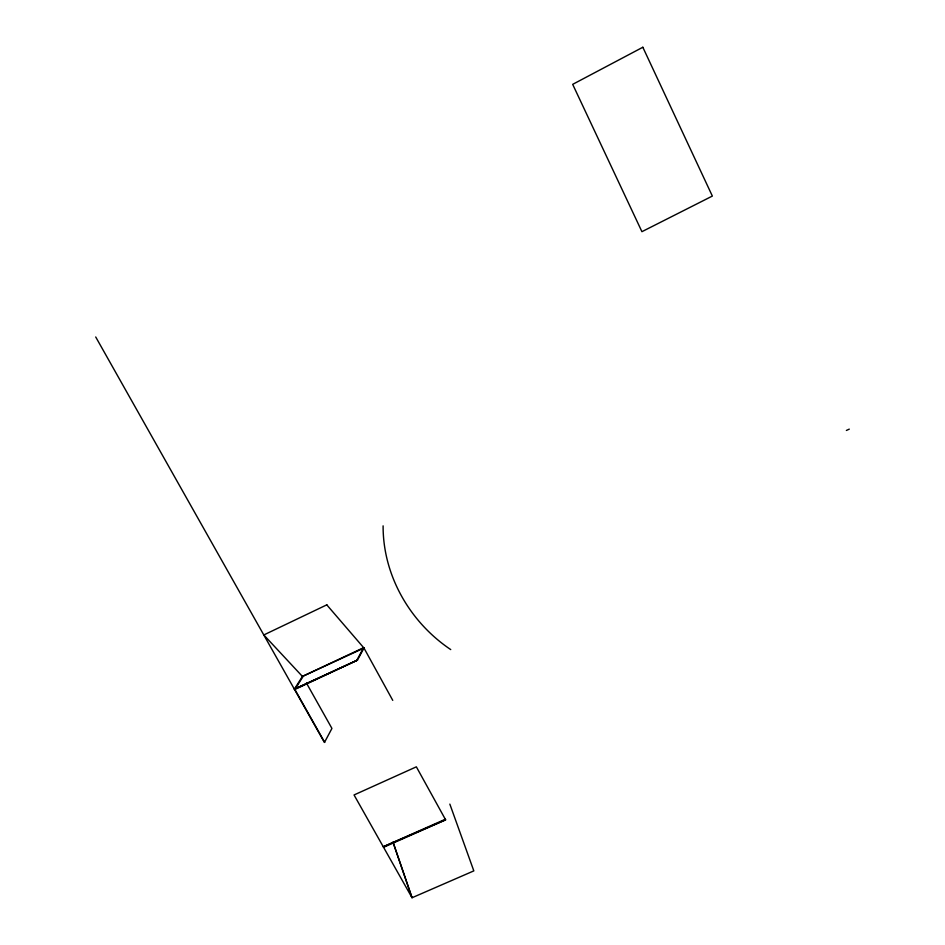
<?xml version="1.0" encoding="UTF-8"?>
<svg xmlns="http://www.w3.org/2000/svg" width="945" height="945" viewBox="0 0 945 945"><rect width="100%" height="100%" fill="white"/><g stroke="black" fill="none" stroke-linecap="round" stroke-linejoin="round"><path stroke-width="1.42" d="M95.717 336.975L324.442 742.475L331.931 728.43L306.452 683.058M392.754 700.363L363.979 648.057L357.434 660.142L294.864 689.472L324.69 742.357M357.092 659.74L363.636 647.668L326.781 604.859M294.864 689.472L302.908 676.762M294.356 689.141L357.434 660.142L294.356 689.141L302.424 676.431L363.636 647.668M326.875 604.812L263.797 634.957L302.424 676.431L363.979 648.057M846.377 430.459L849.283 429.124M445.319 819.268L383.268 846.755L445.627 819.835L416.355 766.832L354.044 794.958L412.032 897.75L473.823 870.888L449.844 804.112M383.575 847.311L445.627 819.835M450.73 649.581C409.894 622.176 382.902 575.422 383.103 525.857M393.014 842.302L412.032 897.75L393.061 842.16M642.836 47.25L572.682 84.353L641.927 231.679L712.353 196.064L642.836 47.25"/></g></svg>
